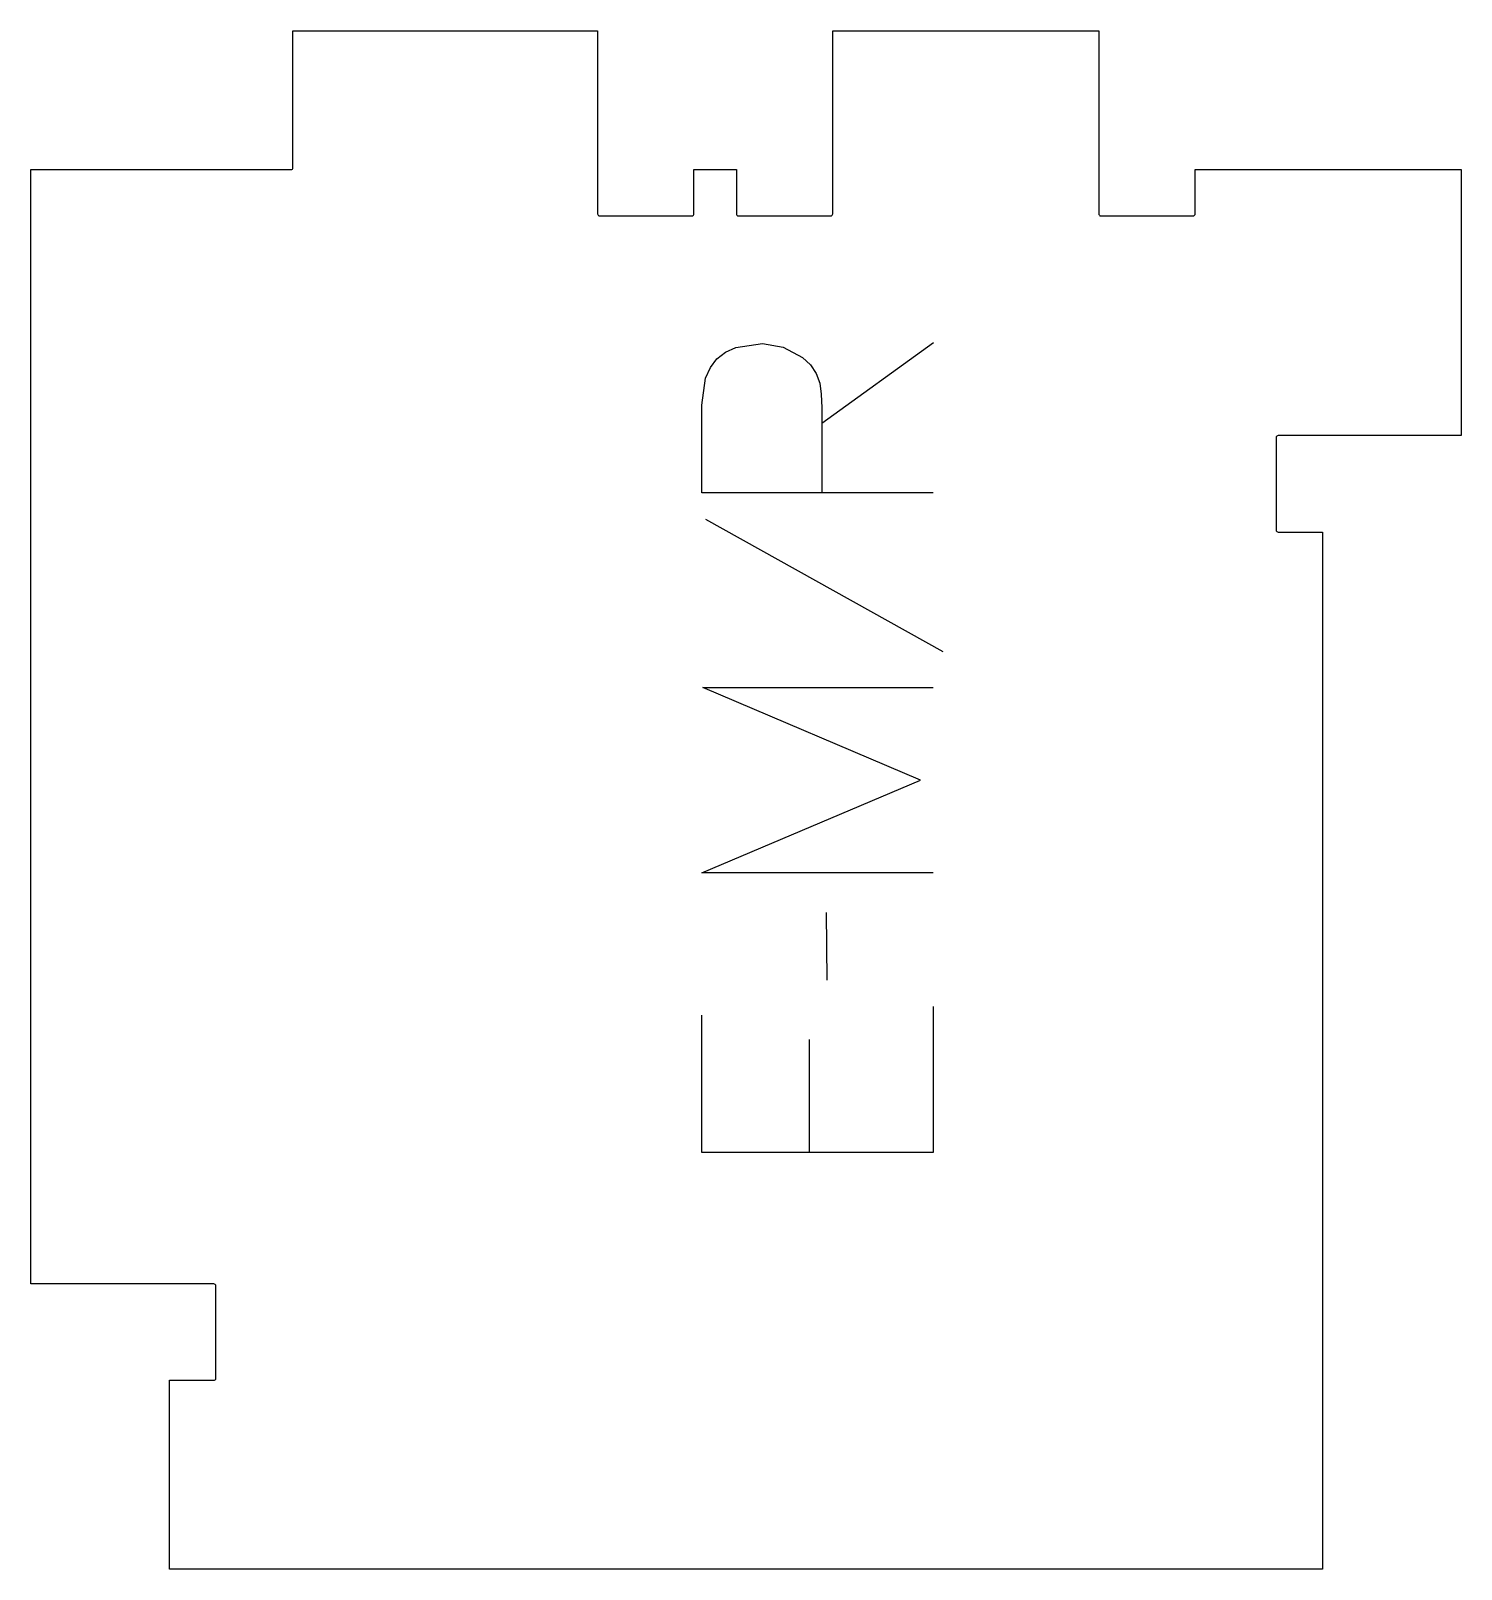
# Model space of a CAD drawing. Header units: millimetres. Extents: x -87 to 98, y -97 to 102.
import ezdxf

# ---------------------------------------------------------------- set-up
doc = ezdxf.new("R2010")
doc.units = ezdxf.units.MM
doc.layers.add('1_ANYTOOL_1MMDEEP_LABELS_S', color=2, linetype='Continuous', true_color=0xffff00)
doc.layers.add('4_ANYTOOL_CUTTHROUGH_OUTSI', color=5, linetype='Continuous', true_color=0x0000ff)

msp = doc.modelspace()

# ---------------------------------------------------------------- linework, layer by layer
at = {"layer": '1_ANYTOOL_1MMDEEP_LABELS_S'}
for p, q in [((15.56, 51.22), (30.04, 61.68)), ((0.47, 38.8), (31.24, 21.61)), ((16.11, -12.2), (16.2, -20.99)), ((13.93, -28.7), (13.93, -43.36))]:
    msp.add_line(p, q, dxfattribs=at)
for points in [[(30, 42.22), (0, 42.22), (0, 53.58), (0.49, 57.07), (1.1, 58.44), (1.96, 59.56), (3.06, 60.43), (4.41, 61.05), (7.84, 61.55), (10.55, 61.1), (13.03, 59.75), (14.07, 58.8), (14.82, 57.68), (15.29, 56.42), (15.47, 55), (15.56, 53.24), (15.56, 51.22), (15.56, 42.27)], [(30, -7.06), (0, -7.06), (28.37, 4.94), (0.13, 16.94), (30, 16.94)], [(30, -24.42), (30, -43.36), (0, -43.36), (0, -25.53)]]:
    msp.add_lwpolyline(points, dxfattribs=at)
at = {"layer": '4_ANYTOOL_CUTTHROUGH_OUTSI'}
msp.add_lwpolyline([(63.97, 78.37), (63.97, 84.12), (98.47, 84.12), (98.47, 49.62), (74.72, 49.62, 0.414214), (74.47, 49.37), (74.47, 37.37, 0.414214), (74.72, 37.12), (80.47, 37.12), (80.47, -97.38), (-69.03, -97.38), (-69.03, -72.88), (-63.28, -72.88, 0.414214), (-63.03, -72.63), (-63.03, -60.63, 0.414214), (-63.28, -60.38), (-87.03, -60.38), (-87.03, 84.12), (-53.28, 84.12, 0.414214), (-53.03, 84.37), (-53.03, 102.12), (-13.53, 102.12), (-13.53, 78.37, 0.414214), (-13.28, 78.12), (-1.28, 78.12, 0.414214), (-1.03, 78.37), (-1.03, 84.12), (4.47, 84.12), (4.47, 78.37, 0.414214), (4.72, 78.12), (16.72, 78.12, 0.414214), (16.97, 78.37), (16.97, 102.12), (51.47, 102.12), (51.47, 78.37, 0.414214), (51.72, 78.12), (63.72, 78.12, 0.414214)], format="xyb", close=True, dxfattribs=at)

doc.saveas('drawing.dxf')
